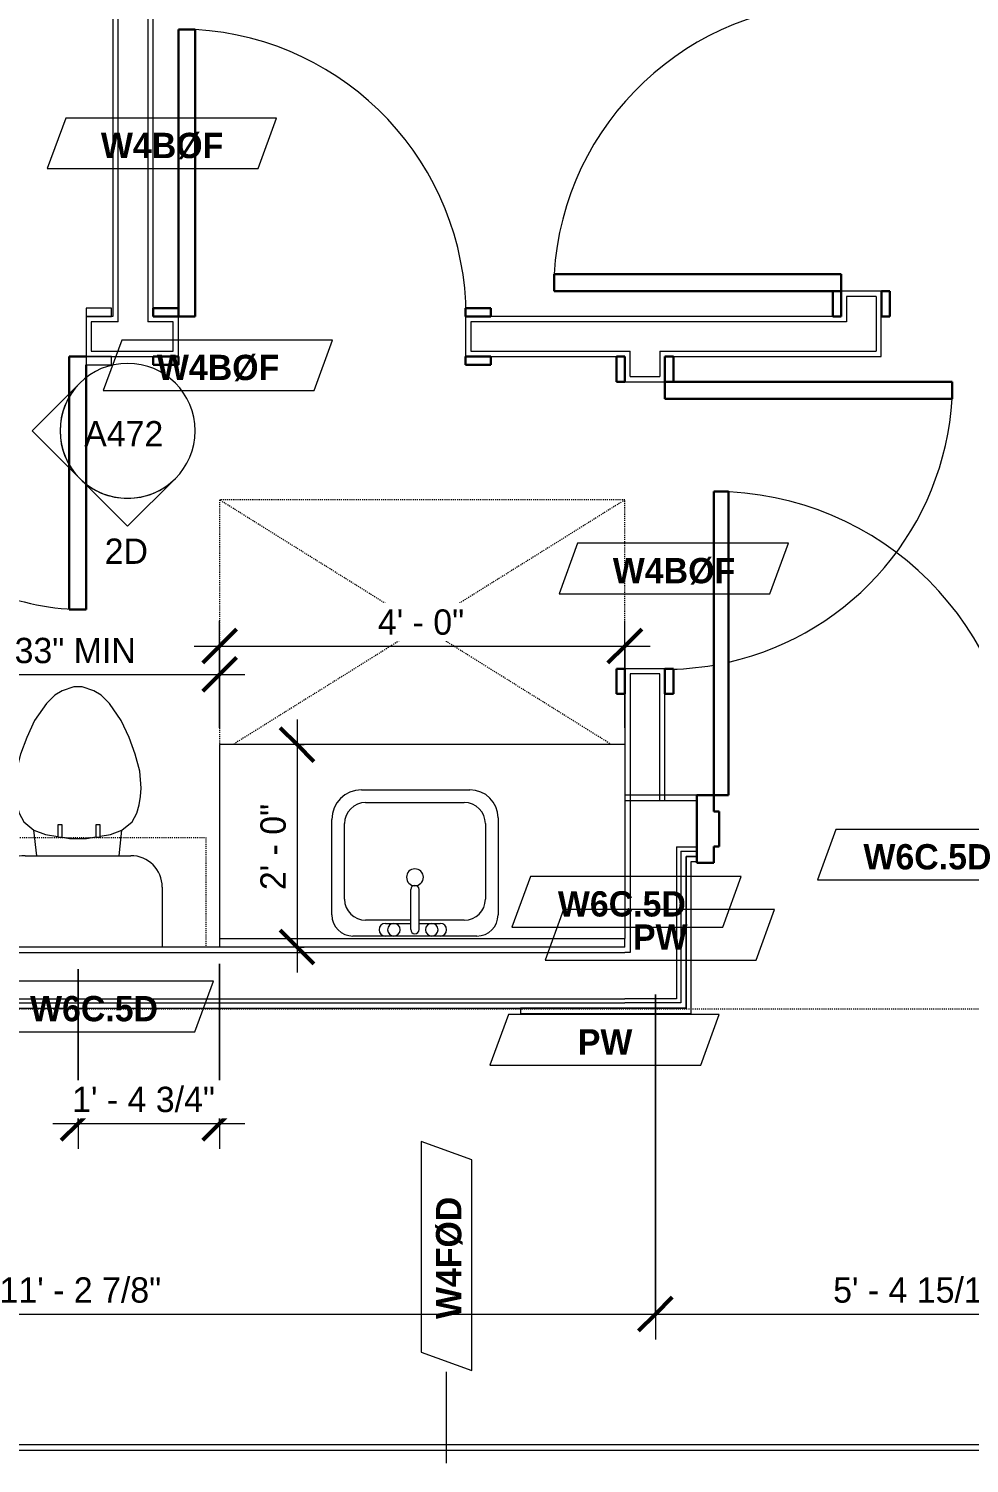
# Model space of a CAD drawing. Header units: inches. Extents: x -4010 to -1814, y 9846 to 12241.
# Drawn here: x -3402.9 to -3291.5, y 11785.2 to 11955.2 of the extents above; entities that cross this region are included whole.
import ezdxf

# ---------------------------------------------------------------- set-up
doc = ezdxf.new("R2010")
doc.units = ezdxf.units.IN
doc.header["$MEASUREMENT"] = 0
doc.linetypes.add('Dash', pattern=[0.25, 0.125, -0.125])
doc.linetypes.add('Dash_2_', pattern=[0.25, 0.125, -0.125])
for name, color, linetype, lineweight in [('0-1', 7, 'Continuous', 5), ('0-2', 7, 'Continuous', 9), ('A-ANNO-DIMS', 211, 'Continuous', 9), ('A-ANNO-DIMS-32', 211, 'Continuous', 9), ('A-DOOR-1', 7, 'Continuous', 9), ('A-DOOR-2', 10, 'Continuous', 30), ('A-DOOR-3', 31, 'Continuous', 9), ('A-DOOR-4', 31, 'Continuous', 30), ('A-DOOR-FRAM-2', 10, 'Continuous', 30), ('A-DOOR-FRAM-3', 31, 'Continuous', 30), ('A-GENM', 5, 'Continuous', 9), ('A-GENM-HDLN', 13, 'Dash', 9), ('A-WALL', 113, 'Continuous', 18), ('A-WALL-1', 7, 'Continuous', 9), ('A-WALL-2', 250, 'Continuous', 18), ('A-WALL-3', 113, 'Continuous', 9), ('A-WALL-IDEN', 211, 'Continuous', 9), ('G-ANNO-SYMB-3', 111, 'Continuous', 9), ('G-ANNO-SYMB-4', 111, 'Dash_2_', 9), ('I-WALL-3', 7, 'Continuous', 9), ('P-SANR-FIXT', 6, 'Continuous', 9), ('Q-CASE', 31, 'Continuous', 9), ('Q-CASE-3', 31, 'Dash', 9)]:
    doc.layers.add(name, color=color, linetype=linetype, lineweight=lineweight)
doc.styles.add('Century Gothic', font='ufonts.com_century-gothic.ttf', dxfattribs={"height": 3})
doc.styles.add('Century Gothic_B_1', font='GOTHICB.TTF', dxfattribs={"height": 3})
doc.dimstyles.new('OD_1__HACK_2', dxfattribs={"dimscale": 12, "dimtxt": 3.132505, "dimasz": 0.333333, "dimexe": 0.25, "dimexo": 0.166667, "dimgap": 0.041667, "dimtad": 1, "dimdec": 4, "dimrnd": 0.0625, "dimzin": 3, "dimdsep": 46, "dimlunit": 4, "dimtxsty": 'Century Gothic', "dimblk1": 'OBLIQUE', "dimblk2": 'OBLIQUE', "dimsah": 1, "dimcen": 0.09, "dimdle": 0.25, "dimazin": 0, "dimtfac": 1, "dimtdec": 4, "dimtix": 1, "dimtmove": 0, "dimatfit": 3, "dimfxl": 1, "dimtvp": 1, "dimtfill": 1, "dimfrac": 2, "dimtolj": 1, "dimtzin": 0, "dimarcsym": 2})
doc.dimstyles.new('OD_1__HACK_2_1', dxfattribs={"dimscale": 12, "dimtxt": 3.132505, "dimasz": 0.333333, "dimexe": 0.25, "dimexo": 0.166667, "dimgap": 0.041667, "dimtad": 1, "dimdec": 4, "dimrnd": 0.0625, "dimzin": 3, "dimdsep": 46, "dimlunit": 4, "dimtxsty": 'Century Gothic', "dimblk1": 'OBLIQUE', "dimblk2": 'OBLIQUE', "dimsah": 1, "dimcen": 0.09, "dimdle": 0.25, "dimazin": 0, "dimtfac": 1, "dimtdec": 4, "dimtix": 1, "dimtmove": 0, "dimatfit": 3, "dimfxl": 1, "dimtvp": 1, "dimtfill": 1, "dimfrac": 2, "dimtolj": 1, "dimtzin": 0, "dimarcsym": 2})

# ---------------------------------------------------------------- blocks, each defined once
blk = doc.blocks.new('HOLLOW METAL - UNIT DOOR-2191977-UNIT PLANS - 1ST FLOOR')
at = {"layer": 'A-DOOR-1'}
blk.add_arc((18, -3.875), 36, 180, 270, dxfattribs=at)
at = {"layer": 'A-DOOR-2'}
for p, q in [((16.25, -3.875), (18, -3.875)), ((16.25, -39.875), (16.25, -3.875)), ((18, -3.875), (18, -39.875)), ((18, -39.875), (16.25, -39.875))]:
    blk.add_line(p, q, dxfattribs=at)
at = {"layer": 'A-DOOR-FRAM-2'}
for p, q in [((-20, 4.125), (-18, 4.125)), ((-20, -3.875), (-20, 4.125)), ((-18, 4.125), (-18, 2.1875)), ((18, 4.125), (20, 4.125)), ((18, 2.1875), (18, 4.125)), ((20, 4.125), (20, -3.875)), ((-18, 2.1875), (-17.375, 2.1875)), ((-17.375, 2.1875), (-17.375, -1.9375)), ((17.375, 2.1875), (18, 2.1875)), ((17.375, -1.9375), (17.375, 2.1875)), ((-18, -1.9375), (-18, -3.875)), ((-17.375, -1.9375), (-18, -1.9375)), ((18, -1.9375), (17.375, -1.9375)), ((18, -3.875), (18, -1.9375)), ((-18, -3.875), (-20, -3.875)), ((20, -3.875), (18, -3.875))]:
    blk.add_line(p, q, dxfattribs=at)
blk = doc.blocks.new('CTR - 1st Phase - Common Walls_rvt-1-UNIT PLANS - 1ST FLOOR')
at = {"layer": 'A-WALL-1'}
blk.add_line((-3203.32, 11787.36), (-3459.09, 11787.36), dxfattribs=at)
at = {"layer": 'A-WALL-2'}
for p, q in [((-3331.65, 11863.74), (-3331.65, 11845.74)), ((-3331.65, 11863.74), (-3326.15, 11863.74)), ((-3326.15, 11863.74), (-3325.02, 11863.74)), ((-3325.02, 11863.74), (-3323.74, 11863.74)), ((-3326.15, 11858.24), (-3326.15, 11840.24)), ((-3326.15, 11858.24), (-3325.65, 11858.24)), ((-3325.65, 11858.24), (-3325.02, 11858.24)), ((-3325.65, 11857.74), (-3325.65, 11839.74)), ((-3325.65, 11857.74), (-3325.02, 11857.74)), ((-3325.02, 11858.24), (-3323.74, 11858.24)), ((-3325.02, 11857.74), (-3323.74, 11857.74)), ((-3459.09, 11845.74), (-3332.27, 11845.74)), ((-3331.65, 11845.74), (-3332.27, 11845.74)), ((-3459.09, 11840.24), (-3332.27, 11840.24)), ((-3331.65, 11840.24), (-3332.27, 11840.24)), ((-3326.15, 11840.24), (-3331.65, 11840.24)), ((-3459.09, 11839.74), (-3332.27, 11839.74)), ((-3326.15, 11839.74), (-3332.27, 11839.74)), ((-3325.65, 11839.74), (-3326.15, 11839.74)), ((-3459.71, 11786.74), (-3203.32, 11786.74))]:
    blk.add_line(p, q, dxfattribs=at)
at = {"layer": 'I-WALL-3'}
for p, q in [((-3331.65, 11864.36), (-3332.27, 11864.36)), ((-3332.27, 11864.36), (-3332.27, 11847.37)), ((-3325.02, 11864.36), (-3331.65, 11864.36)), ((-3323.74, 11864.36), (-3325.02, 11864.36)), ((-3325.02, 11839.11), (-3325.02, 11857.11)), ((-3325.02, 11857.11), (-3323.74, 11857.11)), ((-3324.4, 11857.11), (-3325.02, 11857.11)), ((-3325.02, 11857.11), (-3325.02, 11839.11)), ((-3323.74, 11857.11), (-3324.4, 11857.11)), ((-3324.4, 11838.49), (-3324.4, 11856.49)), ((-3324.4, 11856.49), (-3323.74, 11856.49)), ((-3332.27, 11846.36), (-3418.56, 11846.36)), ((-3459.09, 11839.11), (-3332.27, 11839.11)), ((-3325.02, 11839.11), (-3344.62, 11839.11)), ((-3344.62, 11839.11), (-3344.62, 11838.49)), ((-3332.27, 11839.11), (-3325.65, 11839.11)), ((-3325.65, 11839.11), (-3325.02, 11839.11)), ((-3344.62, 11838.49), (-3325.02, 11838.49)), ((-3325.02, 11838.49), (-3324.4, 11838.49))]:
    blk.add_line(p, q, dxfattribs=at)
at = {"layer": '0-2', "rotation": 180}
blk.add_blockref('HOLLOW METAL - UNIT DOOR-2191977-UNIT PLANS - 1ST FLOOR', (-3303.74, 11860.49), dxfattribs=at)
blk = doc.blocks.new('SWING - SINGLE - FLUSH - 2-10 x 6-8 - PRIVACY-3199405-UNIT PLANS - 1ST FLOOR')
at = {"layer": 'A-DOOR-3'}
blk.add_arc((17, -2.37), 34.07, 180, 266.6343, dxfattribs=at)
at = {"layer": 'A-DOOR-4'}
for p, q in [((15, -2.37), (15, -36.38)), ((17, -2.37), (15, -2.37)), ((17, -2.37), (17, -36.38)), ((17, -36.38), (15, -36.38))]:
    blk.add_line(p, q, dxfattribs=at)
at = {"layer": 'A-DOOR-FRAM-3'}
for p, q in [((-20, 2.38), (-20, 3.38)), ((-20, 3.38), (-17, 3.38)), ((-17, 2.38), (-20, 2.38)), ((-17, 3.38), (-17, 2.38)), ((17, 2.38), (17, 3.38)), ((17, 3.38), (20, 3.38)), ((20, 2.38), (17, 2.38)), ((20, 3.38), (20, 2.38)), ((-20, -2.37), (-17, -2.37)), ((-20, -3.37), (-20, -2.37)), ((-17, -3.37), (-20, -3.37)), ((-17, -2.37), (-17, -3.37)), ((17, -2.37), (20, -2.37)), ((17, -3.37), (17, -2.37)), ((20, -3.37), (17, -3.37)), ((20, -2.37), (20, -3.37))]:
    blk.add_line(p, q, dxfattribs=at)
blk = doc.blocks.new('SWING - SINGLE - FLUSH - 2-10 x 6-8 - PRIVACY-3928450-UNIT PLANS - 1ST FLOOR')
at = {"layer": 'A-DOOR-3'}
for start, end in [(180, 189.8009), (192.8102, 266.6343)]:
    blk.add_arc((17, -2.37), 34.07, start, end, dxfattribs=at)
at = {"layer": 'A-DOOR-4'}
for p, q in [((15, -2.37), (15, -36.38)), ((17, -2.37), (15, -2.37)), ((17, -2.37), (17, -36.38)), ((17, -36.38), (15, -36.38))]:
    blk.add_line(p, q, dxfattribs=at)
at = {"layer": 'A-DOOR-FRAM-3'}
for p, q in [((-20, 2.38), (-20, 3.38)), ((-20, 3.38), (-17, 3.38)), ((-17, 2.38), (-20, 2.38)), ((-17, 3.38), (-17, 2.38)), ((17, 2.38), (17, 3.38)), ((17, 3.38), (20, 3.38)), ((20, 2.38), (17, 2.38)), ((20, 3.38), (20, 2.38)), ((-20, -2.37), (-17, -2.37)), ((-20, -3.37), (-20, -2.37)), ((-17, -3.37), (-20, -3.37)), ((-17, -2.37), (-17, -3.37)), ((17, -2.37), (20, -2.37)), ((17, -3.37), (17, -2.37)), ((20, -3.37), (17, -3.37)), ((20, -2.37), (20, -3.37))]:
    blk.add_line(p, q, dxfattribs=at)
blk = doc.blocks.new('M_Sink Vanity-Square - 500 x 440mm-1372835-UNIT PLANS - 1ST FLOOR')
at = {"layer": 'P-SANR-FIXT'}
for p, q in [((-5.72, 10.23), (7.14, 10.23)), ((-5.22, 8.73), (6.46, 8.73)), ((10.46, 6.91), (10.46, -4.59)), ((-9.22, -4.59), (-9.22, 6.73)), ((-7.72, -2.72), (-7.72, 6.23)), ((8.96, 6.23), (8.96, -2.72)), ((0.12, -6.33), (0.12, -1.59)), ((1.12, -6.33), (1.12, -1.59)), ((0.12, -5.22), (-5.22, -5.22)), ((-2.88, -5.59), (0.12, -5.59)), ((6.46, -5.22), (1.12, -5.22)), ((1.12, -5.59), (3.62, -5.59)), ((7.96, -7.09), (-6.72, -7.09)), ((3.62, -7.09), (-2.88, -7.09))]:
    blk.add_line(p, q, dxfattribs=at)
for centre, radius, start, end in [((-5.72, 6.73), 3.5, 90, 180), ((7.14, 6.91), 3.32, 360, 90), ((-5.22, 6.23), 2.5, 90, 180), ((6.46, 6.23), 2.5, 360, 90), ((0.62, -0.13), 1, 360, 180), ((0.62, -0.13), 1, 180, 0), ((0.62, -1.59), 0.5, 360, 180), ((-5.22, -2.72), 2.5, 180, 270), ((6.46, -2.72), 2.5, 270, 360), ((-6.72, -4.59), 2.5, 180, 270), ((7.96, -4.59), 2.5, 270, 0), ((-2.88, -6.34), 0.75, 90, 270), ((-1.88, -6.34), 0.75, 360, 180), ((-1.88, -6.34), 0.75, 180, 0), ((0.62, -6.33), 0.5, 180, 0), ((2.62, -6.34), 0.75, 0, 180), ((2.62, -6.34), 0.75, 180, 0), ((3.62, -6.34), 0.75, 270, 90)]:
    blk.add_arc(centre, radius, start, end, dxfattribs=at)
blk = doc.blocks.new('Toilet-Domestic-3D - Toilet-Domestic-3D-1352612-UNIT PLANS - 1ST FLOOR')
at = {"layer": 'P-SANR-FIXT'}
for p, q in [((-9.98, 11.75), (-9.98, 18.86)), ((9.98, 18.86), (9.98, 11.75)), ((6.25, 8.02), (-6.25, 8.02)), ((-4.86, 8.02), (-5.21, 5)), ((4.86, 8.02), (5.21, 5)), ((-3.84, 5.5), (-5.21, 5)), ((-2.61, 5.72), (-3.84, 5.5)), ((-1, 6), (-2.13, 5.8)), ((1, 6), (-1, 6)), ((1.89, 5.84), (1, 6)), ((3.84, 5.5), (2.37, 5.76)), ((5.21, 5), (3.84, 5.5)), ((-6.4, 4), (-6.97, 3)), ((-5.21, 5), (-6.4, 4)), ((6.4, 4), (5.21, 5)), ((6.97, 3), (6.4, 4)), ((-7.24, 2), (-7.41, 1)), ((-6.97, 3), (-7.24, 2)), ((7.24, 2), (6.97, 3)), ((7.41, 1), (7.24, 2)), ((-7.41, 1), (-7.5, 0)), ((-7.5, 0), (-7.33, -1.99)), ((7.33, -1.99), (7.5, 0)), ((7.5, 0), (7.41, 1)), ((-7.33, -1.99), (-6.79, -4)), ((6.79, -4), (7.33, -1.99)), ((-6.79, -4), (-6.06, -6)), ((6.06, -6), (6.79, -4)), ((-6.06, -6), (-5.13, -8)), ((5.13, -8), (6.06, -6)), ((-5.13, -8), (-3.74, -10)), ((3.74, -10), (5.13, -8)), ((-3.74, -10), (-2.74, -11)), ((2.74, -11), (3.74, -10)), ((-2.74, -11), (-1.87, -11.5)), ((-1.87, -11.5), (-0.5, -12)), ((0.5, -12), (1.87, -11.5)), ((1.87, -11.5), (2.74, -11)), ((-0.5, -12), (0.5, -12))]:
    blk.add_line(p, q, dxfattribs=at)
for centre, start, end in [((-6.25, 11.75), 180, 270), ((6.25, 11.75), 270, 360)]:
    blk.add_arc(centre, 3.73, start, end, dxfattribs=at)
blk = doc.blocks.new('Bath Vanity - Bath Vanity 48_-V137-UNIT PLANS - 1ST FLOOR')
at = {"layer": 'Q-CASE'}
for p, q in [((24.74, 24), (-23.26, 24)), ((-23.26, 24), (-23.26, 1))]:
    blk.add_line(p, q, dxfattribs=at)
blk = doc.blocks.new('ADA Clearances - 30_x48_-V138-UNIT PLANS - 1ST FLOOR')
at = {"layer": 'A-GENM-HDLN'}
for p, q in [((-14, -22.41), (15, 24)), ((15, 24), (-14, 24)), ((15, -24), (15, 24)), ((15, -24), (-14, 22.41)), ((-5, -24), (15, -24))]:
    blk.add_line(p, q, dxfattribs=at)
blk = doc.blocks.new('BATHROOM MIRROR - BATHROOM MIRROR 48_-3123886-UNIT PLANS - 1ST FLOOR')
at = {"layer": 'Q-CASE'}
for p, q in [((-23.26, -23), (24.74, -23)), ((-23.26, -23), (-23.26, -24)), ((24.74, -24), (24.74, -23)), ((24.74, -24), (-23.26, -24))]:
    blk.add_line(p, q, dxfattribs=at)
blk = doc.blocks.new('300 Series Wall Hung Cabinet_326 - 30_-2909953-UNIT PLANS - 1ST FLOOR')
at = {"layer": 'Q-CASE'}
for p, q in [((-2.01, 14.69), (-2.5, 14.69)), ((-2.5, 14.69), (-2.5, 13.19)), ((-2.01, 13.19), (-2.01, 14.69)), ((2.49, 14.69), (2, 14.69)), ((2, 14.69), (2, 13.19)), ((2.49, 13.19), (2.49, 14.69)), ((-2.01, 13.19), (-2.5, 13.19)), ((2.49, 13.19), (2, 13.19))]:
    blk.add_line(p, q, dxfattribs=at)
at = {"layer": 'Q-CASE-3'}
for p, q in [((-15, 0.19), (-15, 13.19)), ((-15, 13.19), (15, 13.19)), ((15, 13.19), (15, 0.19)), ((15, 0.19), (-15, 0.19))]:
    blk.add_line(p, q, dxfattribs=at)
blk = doc.blocks.new('SWING - DOUBLE - FLUSH - 5-0 x 6-8 - DUMMY-3703244-UNIT PLANS - 1ST FLOOR')
at = {"layer": 'A-DOOR-3'}
for p, q in [((-30, 3.375), (-33, 3.375)), ((-33, 3.375), (-33, 2.375)), ((-33, 2.375), (-30, 2.375)), ((-30, 2.375), (-30, 3.375)), ((33, 3.375), (30, 3.375)), ((30, 3.375), (30, 2.375)), ((30, 2.375), (33, 2.375)), ((33, 2.375), (33, 3.375)), ((-30, -2.375), (-33, -2.375)), ((-33, -2.375), (-33, -3.375)), ((-33, -3.375), (-30, -3.375)), ((-30, -3.375), (-30, -2.375)), ((33, -2.375), (30, -2.375)), ((30, -2.375), (30, -3.375)), ((30, -3.375), (33, -3.375)), ((33, -3.375), (33, -2.375))]:
    blk.add_line(p, q, dxfattribs=at)
for centre, start, end in [((-30, 2.375), 360, 90), ((30, 2.375), 90, 180)]:
    blk.add_arc(centre, 30, start, end, dxfattribs=at)
at = {"layer": 'A-DOOR-4'}
for p, q in [((-30, 3.375), (-30, 32.375)), ((-30, 32.375), (-28, 32.375)), ((-28, 32.375), (-28, 2.375)), ((30, 32.375), (28, 32.375)), ((28, 32.375), (28, 2.375)), ((30, 3.375), (30, 32.375)), ((-28, 2.375), (-30, 2.375)), ((28, 2.375), (30, 2.375))]:
    blk.add_line(p, q, dxfattribs=at)
blk = doc.blocks.new('Elevation - Filled Arrow-152140-UNIT PLANS - 1ST FLOOR')
at = {"layer": 'G-ANNO-SYMB-3'}
for start, end in [(360, 180), (180, 360)]:
    blk.add_arc((0, 0), 0.25, start, end, dxfattribs=at)
blk = doc.blocks.new('Elevation - Filled Arrow-151867-UNIT PLANS - 1ST FLOOR')
at = {"layer": 'G-ANNO-SYMB-3'}
for p, q in [((0, 0.3536), (-0.1768, 0.1768)), ((0.1768, 0.1768), (0, 0.3536))]:
    blk.add_line(p, q, dxfattribs=at)
blk.add_arc((0, 0), 0.25, 45, 135, dxfattribs=at)
blk = doc.blocks.new('DIMBLOCK154-UNIT PLANS - 1ST FLOOR')
at = {"layer": 'A-ANNO-DIMS-32'}
for p, q in [((-3397.04, 11843.74), (-3397.04, 11822.46)), ((-3397.04, 11825.46), (-3397.04, 11843.74)), ((-3380.27, 11844.37), (-3380.27, 11822.46)), ((-3380.27, 11825.46), (-3380.27, 11844.37)), ((-3400.04, 11825.46), (-3377.27, 11825.46))]:
    blk.add_line(p, q, dxfattribs=at)
at = {"layer": 'A-ANNO-DIMS-32', "lineweight": 50}
for p, q in [((-3397.04, 11825.46), (-3395.04, 11827.46)), ((-3380.27, 11825.46), (-3378.27, 11827.46)), ((-3397.04, 11825.46), (-3399.04, 11823.46)), ((-3380.27, 11825.46), (-3382.27, 11823.46))]:
    blk.add_line(p, q, dxfattribs=at)
at = {"layer": 'A-ANNO-DIMS-32', "color": 0, "insert": (-3397.73, 11829.81), "char_height": 3, "width": 21.7784, "attachment_point": 1, "line_spacing_factor": 0.984502, "style": 'Century Gothic', "bg_fill": 3, "box_fill_scale": 1.25, "bg_fill_color": 256, "bg_fill_true_color": 13158600, "bg_fill_transparency": 0}
blk.add_mtext('1\' - 4 3/4"', dxfattribs=at)
blk = doc.blocks.new('_Oblique')
at = {"color": 0, "linetype": 'ByBlock', "lineweight": -2}
blk.add_line((-0.5, -0.5), (0.5, 0.5), dxfattribs=at)
blk = doc.blocks.new('DIMBLOCK254-UNIT PLANS - 1ST FLOOR')
at = {"layer": 'A-ANNO-DIMS-32'}
for p, q in [((-3380.27, 11872.36), (-3380.27, 11885.04)), ((-3332.27, 11872.36), (-3332.27, 11885.04)), ((-3383.27, 11882.04), (-3329.27, 11882.04)), ((-3380.27, 11882.04), (-3380.27, 11872.36)), ((-3332.27, 11882.04), (-3332.27, 11872.36))]:
    blk.add_line(p, q, dxfattribs=at)
at = {"layer": 'A-ANNO-DIMS-32', "lineweight": 50}
for p, q in [((-3380.27, 11882.04), (-3378.27, 11884.04)), ((-3332.27, 11882.04), (-3330.27, 11884.04)), ((-3380.27, 11882.04), (-3382.27, 11880.04)), ((-3332.27, 11882.04), (-3334.27, 11880.04))]:
    blk.add_line(p, q, dxfattribs=at)
at = {"layer": 'A-ANNO-DIMS-32', "color": 0, "insert": (-3361.52, 11886.39), "char_height": 3, "width": 12.5897, "attachment_point": 1, "line_spacing_factor": 0.984502, "style": 'Century Gothic', "bg_fill": 3, "box_fill_scale": 1.25, "bg_fill_color": 256, "bg_fill_true_color": 13158600, "bg_fill_transparency": 0}
blk.add_mtext('4\' - 0"', dxfattribs=at)
blk = doc.blocks.new('DIMBLOCK255-UNIT PLANS - 1ST FLOOR')
at = {"layer": 'A-ANNO-DIMS-32'}
for p, q in [((-3371.1, 11873.36), (-3371.1, 11843.36)), ((-3370.27, 11870.36), (-3374.1, 11870.36)), ((-3371.1, 11870.36), (-3370.27, 11870.36)), ((-3370.27, 11846.36), (-3374.1, 11846.36)), ((-3371.1, 11846.36), (-3370.27, 11846.36))]:
    blk.add_line(p, q, dxfattribs=at)
at = {"layer": 'A-ANNO-DIMS-32', "lineweight": 50}
for p, q in [((-3371.1, 11870.36), (-3373.1, 11872.36)), ((-3371.1, 11870.36), (-3369.1, 11868.36)), ((-3371.1, 11846.36), (-3373.1, 11848.36)), ((-3371.1, 11846.36), (-3369.1, 11844.36))]:
    blk.add_line(p, q, dxfattribs=at)
at = {"layer": 'A-ANNO-DIMS-32', "color": 0, "insert": (-3375.44, 11853.12), "char_height": 3, "width": 12.5897, "attachment_point": 1, "rotation": 90, "line_spacing_factor": 0.984502, "style": 'Century Gothic', "bg_fill": 3, "box_fill_scale": 1.25, "bg_fill_color": 256, "bg_fill_true_color": 13158600, "bg_fill_transparency": 0}
blk.add_mtext('2\' - 0"', dxfattribs=at)
blk = doc.blocks.new('DIMBLOCK287-UNIT PLANS - 1ST FLOOR')
at = {"layer": 'A-ANNO-DIMS-32'}
for p, q in [((-3328.65, 11840.74), (-3328.65, 11799.87)), ((-3328.65, 11802.87), (-3328.65, 11840.74)), ((-3466.52, 11802.87), (-3328.65, 11802.87)), ((-3463.52, 11803.7), (-3463.52, 11799.87)), ((-3463.52, 11802.87), (-3463.52, 11803.7))]:
    blk.add_line(p, q, dxfattribs=at)
at = {"layer": 'A-ANNO-DIMS-32', "lineweight": 50}
for p, q in [((-3463.52, 11802.87), (-3461.52, 11804.87)), ((-3328.65, 11802.87), (-3326.65, 11804.87)), ((-3463.52, 11802.87), (-3465.52, 11800.87)), ((-3328.65, 11802.87), (-3330.65, 11800.87))]:
    blk.add_line(p, q, dxfattribs=at)
at = {"layer": 'A-ANNO-DIMS-32', "color": 0, "insert": (-3406.33, 11807.22), "char_height": 3, "width": 24.5827, "attachment_point": 1, "line_spacing_factor": 0.984502, "style": 'Century Gothic', "bg_fill": 3, "box_fill_scale": 1.25, "bg_fill_color": 256, "bg_fill_true_color": 13158600, "bg_fill_transparency": 0}
blk.add_mtext('11\' - 2 7/8"', dxfattribs=at)
blk = doc.blocks.new('DIMBLOCK288-UNIT PLANS - 1ST FLOOR')
at = {"layer": 'A-ANNO-DIMS-32'}
for p, q in [((-3328.65, 11840.74), (-3328.65, 11799.87)), ((-3328.65, 11802.87), (-3328.65, 11840.74)), ((-3263.74, 11840.74), (-3263.74, 11799.87)), ((-3263.74, 11802.87), (-3263.74, 11840.74)), ((-3328.65, 11802.87), (-3263.74, 11802.87))]:
    blk.add_line(p, q, dxfattribs=at)
at = {"layer": 'A-ANNO-DIMS-32', "lineweight": 50}
for p, q in [((-3328.65, 11802.87), (-3326.65, 11804.87)), ((-3263.74, 11802.87), (-3261.74, 11804.87)), ((-3328.65, 11802.87), (-3330.65, 11800.87)), ((-3263.74, 11802.87), (-3265.74, 11800.87))]:
    blk.add_line(p, q, dxfattribs=at)
at = {"layer": 'A-ANNO-DIMS-32', "color": 0, "insert": (-3307.6, 11807.22), "char_height": 3, "width": 27.387, "attachment_point": 1, "line_spacing_factor": 0.984502, "style": 'Century Gothic', "bg_fill": 3, "box_fill_scale": 1.25, "bg_fill_color": 256, "bg_fill_true_color": 13158600, "bg_fill_transparency": 0}
blk.add_mtext('5\' - 4 15/16"', dxfattribs=at)
blk = doc.blocks.new('DIMBLOCK353-UNIT PLANS - 1ST FLOOR')
at = {"layer": 'A-ANNO-DIMS-32'}
for p, q in [((-3380.27, 11872.37), (-3380.27, 11881.68)), ((-3413.81, 11879.51), (-3413.81, 11875.68)), ((-3413.81, 11878.68), (-3413.81, 11879.51)), ((-3416.81, 11878.68), (-3377.27, 11878.68)), ((-3380.27, 11878.68), (-3380.27, 11872.37))]:
    blk.add_line(p, q, dxfattribs=at)
at = {"layer": 'A-ANNO-DIMS-32', "lineweight": 50}
for p, q in [((-3413.81, 11878.68), (-3411.81, 11880.68)), ((-3380.27, 11878.68), (-3378.27, 11880.68)), ((-3413.81, 11878.68), (-3415.81, 11876.68)), ((-3380.27, 11878.68), (-3382.27, 11876.68))]:
    blk.add_line(p, q, dxfattribs=at)
at = {"layer": 'A-ANNO-DIMS-32', "color": 0, "insert": (-3404.55, 11883.02), "char_height": 3, "width": 18.0194, "attachment_point": 1, "line_spacing_factor": 0.984502, "style": 'Century Gothic', "bg_fill": 3, "box_fill_scale": 1.25, "bg_fill_color": 256, "bg_fill_true_color": 13158600, "bg_fill_transparency": 0}
blk.add_mtext('33" MIN', dxfattribs=at)
blk = doc.blocks.new('Wall Tag - Arch Wall-3956453-UNIT PLANS - 1ST FLOOR')
at = {"layer": 'A-WALL-IDEN'}
for p, q in [((-0.3561, 0.0937), (-0.4244, -0.0937)), ((0.4244, 0.0937), (-0.3561, 0.0937)), ((0.3561, -0.0937), (0.4244, 0.0937)), ((-0.4244, -0.0937), (0.3561, -0.0937))]:
    blk.add_line(p, q, dxfattribs=at)

msp = doc.modelspace()

# ---------------------------------------------------------------- linework, layer by layer
at = {"layer": 'A-WALL'}
for p, q in [((-3388.77374, 11963.4894), (-3388.77374, 11920.4894)), ((-3392.27374, 11920.4894), (-3392.27374, 11959.9894)), ((-3306.02374, 11923.4894), (-3306.02374, 11920.4894)), ((-3302.52374, 11923.4894), (-3306.02374, 11923.4894)), ((-3302.52374, 11923.4894), (-3302.52374, 11916.9894)), ((-3395.46124, 11920.4894), (-3395.46124, 11916.9894)), ((-3392.27374, 11920.4894), (-3395.46124, 11920.4894)), ((-3385.77374, 11920.4894), (-3388.77374, 11920.4894)), ((-3385.77374, 11916.9894), (-3385.77374, 11920.4894)), ((-3350.52374, 11920.4894), (-3350.52374, 11916.9894)), ((-3306.02374, 11920.4894), (-3350.52374, 11920.4894)), ((-3395.46124, 11916.9894), (-3385.77374, 11916.9894)), ((-3350.52374, 11916.9894), (-3331.64874, 11916.9894)), ((-3331.64874, 11913.9894), (-3331.64874, 11916.9894)), ((-3328.14874, 11916.9894), (-3328.14874, 11913.9894)), ((-3328.14874, 11916.9894), (-3302.52374, 11916.9894)), ((-3331.64874, 11913.9894), (-3328.14874, 11913.9894)), ((-3331.64874, 11878.7394), (-3331.64874, 11863.7394)), ((-3328.14874, 11878.7394), (-3331.64874, 11878.7394)), ((-3328.14874, 11863.7394), (-3328.14874, 11878.7394))]:
    msp.add_line(p, q, dxfattribs=at)
at = {"layer": 'A-WALL-3'}
for p, q in [((-3388.14874, 11921.1144), (-3388.14874, 11964.1144)), ((-3392.89874, 11959.3644), (-3392.89874, 11921.1144)), ((-3306.64874, 11924.1144), (-3306.64874, 11921.1144)), ((-3301.89874, 11924.1144), (-3306.64874, 11924.1144)), ((-3301.89874, 11916.3644), (-3301.89874, 11924.1144)), ((-3392.89874, 11921.1144), (-3396.08624, 11921.1144)), ((-3396.08624, 11921.1144), (-3396.08624, 11916.3644)), ((-3385.14874, 11921.1144), (-3388.14874, 11921.1144)), ((-3385.14874, 11916.3644), (-3385.14874, 11921.1144)), ((-3306.64874, 11921.1144), (-3351.14874, 11921.1144)), ((-3351.14874, 11921.1144), (-3351.14874, 11916.3644)), ((-3396.08624, 11916.3644), (-3385.14874, 11916.3644)), ((-3351.14874, 11916.3644), (-3332.27374, 11916.3644)), ((-3332.27374, 11916.3644), (-3332.27374, 11913.3644)), ((-3327.52374, 11913.3644), (-3327.52374, 11916.3644)), ((-3327.52374, 11916.3644), (-3301.89874, 11916.3644)), ((-3332.27374, 11913.3644), (-3327.52374, 11913.3644)), ((-3332.27374, 11879.3644), (-3332.27374, 11863.7394)), ((-3327.52374, 11879.3644), (-3332.27374, 11879.3644)), ((-3327.52374, 11863.7394), (-3327.52374, 11879.3644)), ((-3332.27374, 11863.7394), (-3327.52374, 11863.7394))]:
    msp.add_line(p, q, dxfattribs=at)
at = {"layer": 'A-WALL-IDEN'}
msp.add_line((-3353.39306, 11785.1769), (-3353.39306, 11796.02005), dxfattribs=at)
at = {"layer": 'G-ANNO-SYMB-4'}
msp.add_line((-3134.12374, 11838.9894), (-3466.52374, 11838.9894), dxfattribs=at)

# ---------------------------------------------------------------- block references
at = {"layer": '0-1'}
msp.add_blockref('CTR - 1st Phase - Common Walls_rvt-1-UNIT PLANS - 1ST FLOOR', (0, 0), dxfattribs=at)
at = {"layer": 'A-DOOR-3'}
for name, p, rotation in [('SWING - SINGLE - FLUSH - 2-10 x 6-8 - PRIVACY-3199405-UNIT PLANS - 1ST FLOOR', (-3304.27374, 11941.1144), 270.0000000000016), ('SWING - SINGLE - FLUSH - 2-10 x 6-8 - PRIVACY-3199405-UNIT PLANS - 1ST FLOOR', (-3368.14874, 11918.7394), 180), ('SWING - DOUBLE - FLUSH - 5-0 x 6-8 - DUMMY-3703244-UNIT PLANS - 1ST FLOOR', (-3426.08624, 11918.7394), 180), ('SWING - SINGLE - FLUSH - 2-10 x 6-8 - PRIVACY-3928450-UNIT PLANS - 1ST FLOOR', (-3329.89874, 11896.3644), 90.00000000000081)]:
    msp.add_blockref(name, p, dxfattribs=dict(at, rotation=rotation))
at = {"layer": 'A-GENM', "rotation": 89.99999999993801}
msp.add_blockref('ADA Clearances - 30_x48_-V138-UNIT PLANS - 1ST FLOOR', (-3356.27374, 11884.36899), dxfattribs=at)
at = {"layer": 'A-WALL-IDEN', "xscale": 31.99999999999999, "yscale": 31.99999999999999, "zscale": 31.99999999999999}
for p in [(-3387.10572, 11941.63373), (-3380.47315, 11915.32138), (-3326.48072, 11891.2394), (-3295.87999, 11857.32138), (-3332.06675, 11851.7394), (-3328.12925, 11847.8019)]:
    msp.add_blockref('Wall Tag - Arch Wall-3956453-UNIT PLANS - 1ST FLOOR', p, dxfattribs=at)
at = {"layer": 'G-ANNO-SYMB-3', "xscale": 31.99999999999999, "yscale": 31.99999999999999, "zscale": 31.99999999999999}
for name, rotation in [('Elevation - Filled Arrow-152140-UNIT PLANS - 1ST FLOOR', 90.0000000000001), ('Elevation - Filled Arrow-151867-UNIT PLANS - 1ST FLOOR', 90.0000000000001), ('Elevation - Filled Arrow-151867-UNIT PLANS - 1ST FLOOR', 180)]:
    msp.add_blockref(name, (-3391.16687, 11907.55644), dxfattribs=dict(at, rotation=rotation))
at = {"layer": 'P-SANR-FIXT', "rotation": 180}
msp.add_blockref('Toilet-Domestic-3D - Toilet-Domestic-3D-1352612-UNIT PLANS - 1ST FLOOR', (-3397.04303, 11865.22021), dxfattribs=at)
at = {"layer": 'P-SANR-FIXT'}
msp.add_blockref('M_Sink Vanity-Square - 500 x 440mm-1372835-UNIT PLANS - 1ST FLOOR', (-3357.75322, 11854.76814), dxfattribs=at)
at = {"layer": 'Q-CASE'}
for name, p in [('Bath Vanity - Bath Vanity 48_-V137-UNIT PLANS - 1ST FLOOR', (-3357.01144, 11846.3644)), ('300 Series Wall Hung Cabinet_326 - 30_-2909953-UNIT PLANS - 1ST FLOOR', (-3396.91803, 11846.18149)), ('BATHROOM MIRROR - BATHROOM MIRROR 48_-3123886-UNIT PLANS - 1ST FLOOR', (-3357.01144, 11870.36899))]:
    msp.add_blockref(name, p, dxfattribs=at)

# ---------------------------------------------------------------- texts
at = {"layer": 'A-WALL-IDEN', "char_height": 3, "attachment_point": 1, "style": 'Century Gothic_B_1'}
for s, insert, width in [('W4BØF', (-3394.32164, 11942.88127), 17.372), ('W4BØF', (-3387.68907, 11916.56891), 17.372), ('W4BØF', (-3333.69664, 11892.48693), 17.372), ('W6C.5D', (-3304.01559, 11858.56891), 19.594), ('W6C.5D', (-3340.20236, 11852.98693), 19.594), ('PW', (-3331.30738, 11849.04943), 7.575)]:
    msp.add_mtext(s, dxfattribs=dict(at, insert=insert, width=width))
at = {"layer": 'G-ANNO-SYMB-3', "char_height": 3, "attachment_point": 1, "style": 'Century Gothic'}
for s, insert, width in [('A472', (-3396.30742, 11908.71331), 12.221), ('2D', (-3393.88008, 11894.78977), 6.666)]:
    msp.add_mtext(s, dxfattribs=dict(at, insert=insert, width=width))

# ---------------------------------------------------------------- next in the draw order: dimensions: what is measured, and where the dimension line sits
at = {"layer": 'A-ANNO-DIMS'}
for base, p1, p2, override, picture, middle in [((-3332.27374, 11882.04296), (-3380.27374, 11870.3644), (-3332.27374, 11870.3644), {"dimpost": '<>', "dimfxl": 48}, 'DIMBLOCK254-UNIT PLANS - 1ST FLOOR', (-3356.27374, 11884.11842)), ((-3380.27374, 11825.4611), (-3397.04303, 11845.74399), (-3380.27374, 11846.36899), {"dimpost": '<>', "dimfxl": 16.780938}, 'DIMBLOCK154-UNIT PLANS - 1ST FLOOR', (-3388.65838, 11827.70277))]:
    dim = msp.add_linear_dim(base=base, p1=p1, p2=p2, dimstyle='OD_1__HACK_2', override=override, dxfattribs=at)
    dim.commit()
    dim.dimension.update_dxf_attribs({"geometry": picture, "text_midpoint": middle})

# ---------------------------------------------------------------- next in the draw order: dimensions: what is measured, and where the dimension line sits
dim = msp.add_linear_dim(base=(-3380.27374, 11878.67795), p1=(-3413.81233, 11881.50637), p2=(-3380.27374, 11870.36899), text='33" MIN', dimstyle='OD_1__HACK_2_1', override={"dimpost": '<>', "dimfxl": 35.339475}, dxfattribs=at)
dim.commit()
dim.dimension.update_dxf_attribs({"geometry": 'DIMBLOCK353-UNIT PLANS - 1ST FLOOR', "text_midpoint": (-3397.04303, 11880.75341)})
dim = msp.add_linear_dim(base=(-3371.09728, 11846.3644), p1=(-3368.26886, 11870.3644), p2=(-3368.26886, 11846.3644), angle=90, dimstyle='OD_1__HACK_2', override={"dimpost": '<>', "dimfxl": 24}, dxfattribs=at)
dim.commit()
dim.dimension.update_dxf_attribs({"geometry": 'DIMBLOCK255-UNIT PLANS - 1ST FLOOR', "text_midpoint": (-3373.17274, 11858.3644)})

# ---------------------------------------------------------------- next in the draw order: dimensions: what is measured, and where the dimension line sits
dim = msp.add_linear_dim(base=(-3328.64874, 11802.8702), p1=(-3463.52374, 11805.69863), p2=(-3328.64874, 11842.7394), dimstyle='OD_1__HACK_2_1', override={"dimpost": '<>', "dimfxl": 139.86881}, dxfattribs=at)
dim.commit()
dim.dimension.update_dxf_attribs({"geometry": 'DIMBLOCK287-UNIT PLANS - 1ST FLOOR', "text_midpoint": (-3396.08624, 11805.11187)})

# ---------------------------------------------------------------- next in the draw order: block references
at = {"layer": 'A-WALL-IDEN', "xscale": 31.99999999999999, "yscale": 31.99999999999999, "zscale": 31.99999999999999}
msp.add_blockref('Wall Tag - Arch Wall-3956453-UNIT PLANS - 1ST FLOOR', (-3394.58624, 11839.32138), dxfattribs=at)
at = {"layer": 'A-WALL-IDEN', "xscale": 31.99999999999999, "yscale": 31.99999999999999, "zscale": 31.99999999999999, "rotation": 89.99999999999991}
msp.add_blockref('Wall Tag - Arch Wall-3956453-UNIT PLANS - 1ST FLOOR', (-3353.39306, 11809.75176), dxfattribs=at)

# ---------------------------------------------------------------- next in the draw order: texts
at = {"layer": 'A-WALL-IDEN', "insert": (-3402.72184, 11840.56891), "char_height": 3, "width": 19.594, "attachment_point": 1, "style": 'Century Gothic_B_1'}
msp.add_mtext('W6C.5D', dxfattribs=at)
at = {"layer": 'A-WALL-IDEN', "insert": (-3354.6406, 11802.28387), "char_height": 3, "width": 17.978, "attachment_point": 1, "rotation": 90, "style": 'Century Gothic_B_1'}
msp.add_mtext('W4FØD', dxfattribs=at)

# ---------------------------------------------------------------- next in the draw order: dimensions: what is measured, and where the dimension line sits
at = {"layer": 'A-ANNO-DIMS'}
dim = msp.add_linear_dim(base=(-3263.73624, 11802.8702), p1=(-3328.64874, 11842.7394), p2=(-3263.73624, 11842.7394), dimstyle='OD_1__HACK_2_1', override={"dimpost": '<>', "dimfxl": 64.9125}, dxfattribs=at)
dim.commit()
dim.dimension.update_dxf_attribs({"geometry": 'DIMBLOCK288-UNIT PLANS - 1ST FLOOR', "text_midpoint": (-3296.19249, 11805.11187)})

# ---------------------------------------------------------------- next in the draw order: block references
at = {"layer": 'A-WALL-IDEN', "xscale": 31.99999999999999, "yscale": 31.99999999999999, "zscale": 31.99999999999999}
msp.add_blockref('Wall Tag - Arch Wall-3956453-UNIT PLANS - 1ST FLOOR', (-3334.66425, 11835.38388), dxfattribs=at)

# ---------------------------------------------------------------- next in the draw order: texts
at = {"layer": 'A-WALL-IDEN', "insert": (-3337.84238, 11836.63141), "char_height": 3, "width": 7.575, "attachment_point": 1, "style": 'Century Gothic_B_1'}
msp.add_mtext('PW', dxfattribs=at)

doc.saveas('drawing.dxf')
